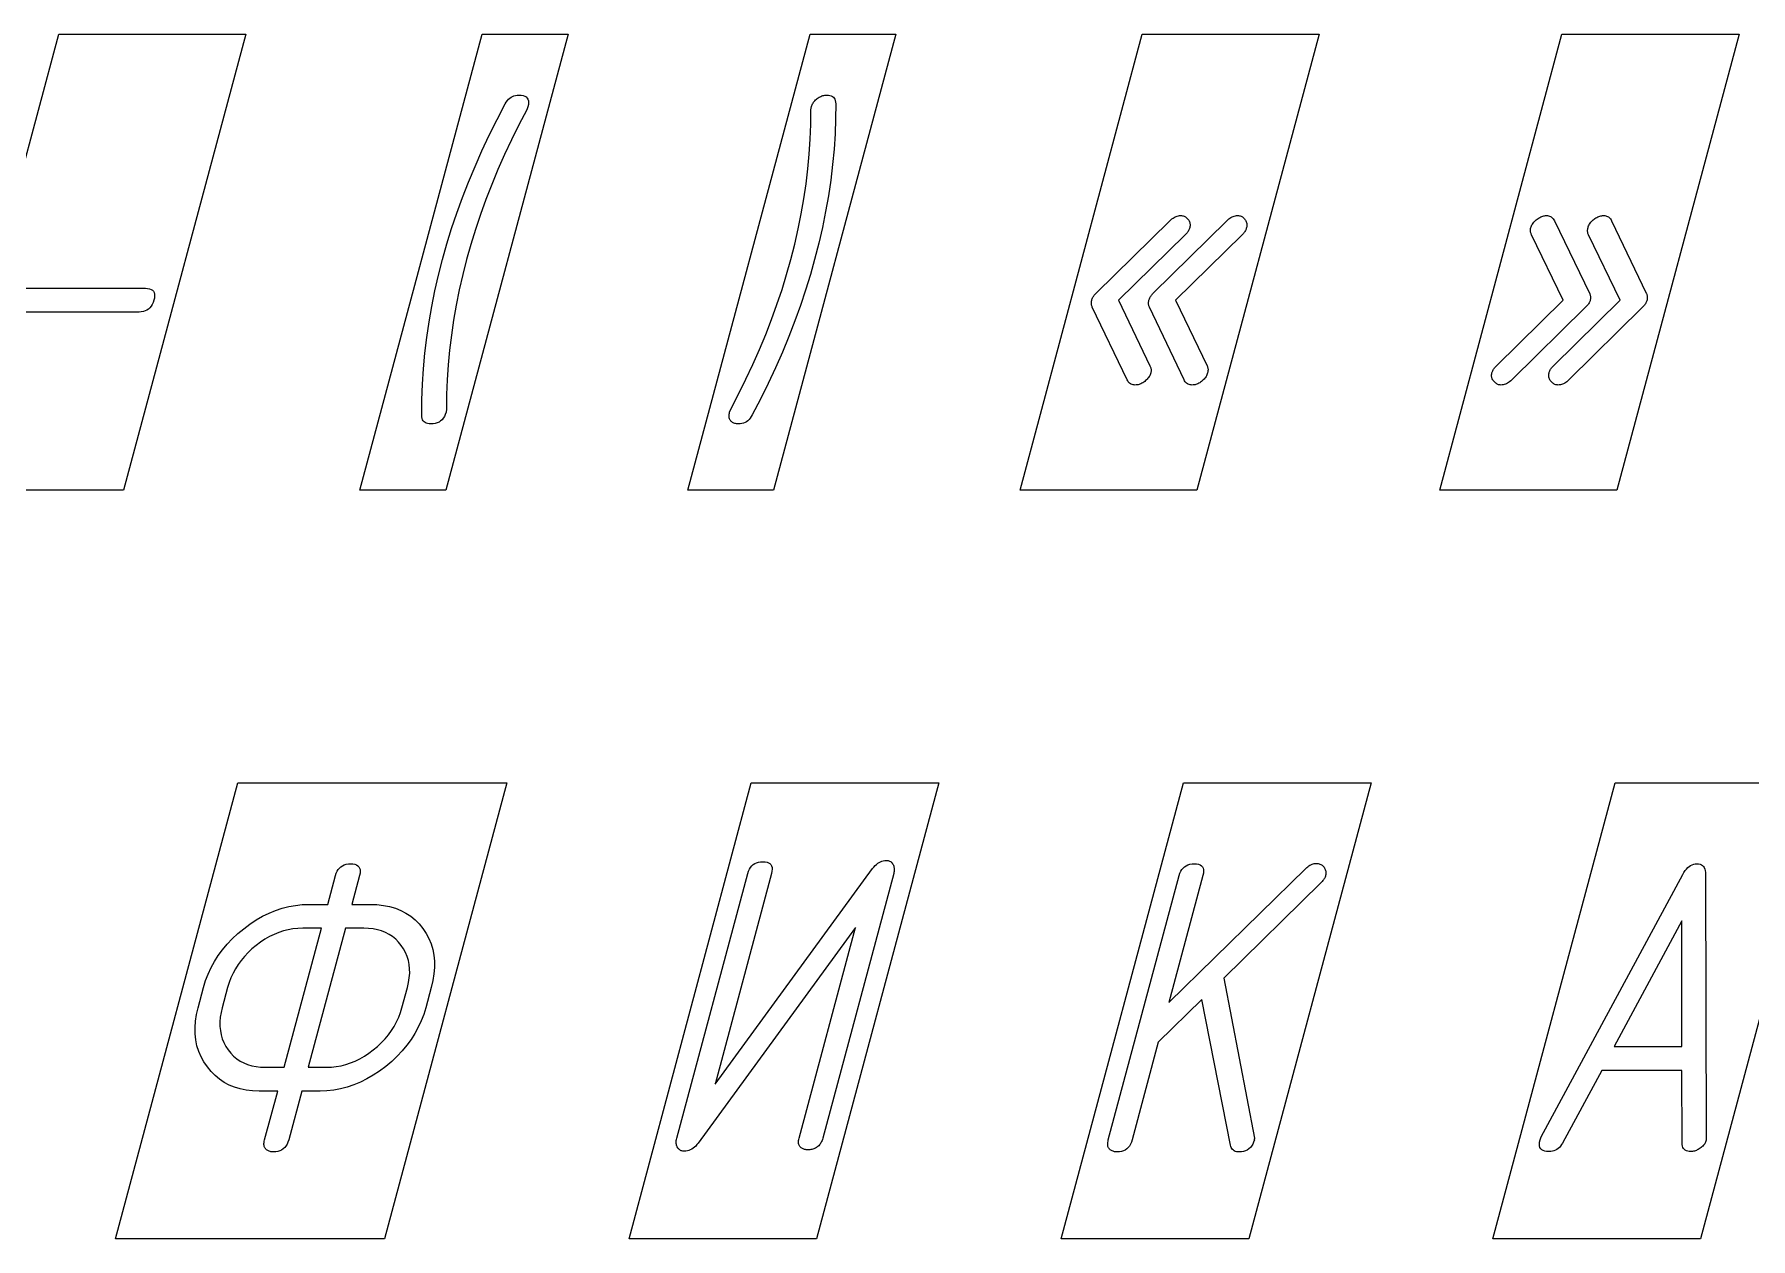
# Model space of a CAD drawing. Extents: x -1 to 349, y -110 to 9.
# Drawn here: x 49.03 to 90.42, y -110.41 to -81.36 of the extents above; entities that cross this region are included whole.
import ezdxf

# ---------------------------------------------------------------- set-up
doc = ezdxf.new("R2010")
doc.units = 0
for name, color, linetype in [('GOST_FRAME', 4, 'CONTINUOUS'), ('GOST_PUNCT', 5, 'CONTINUOUS'), ('GOST_SAMPLE', 2, 'CONTINUOUS')]:
    doc.layers.add(name, color=color, linetype=linetype)

msp = doc.modelspace()

# ---------------------------------------------------------------- linework, layer by layer
at = {"layer": 'GOST_FRAME'}
for points in [[(49.6146, -81.3574), (54.1278, -81.3574), (51.1804, -92.3574), (46.6671, -92.3574)], [(59.8255, -81.3574), (61.8969, -81.3574), (58.9495, -92.3574), (56.8781, -92.3574)], [(67.7358, -81.3574), (69.7989, -81.3574), (66.8515, -92.3574), (64.7884, -92.3574)], [(75.7458, -81.3574), (80.0099, -81.3574), (77.0625, -92.3574), (72.7983, -92.3574)], [(85.8654, -81.3574), (90.1378, -81.3574), (87.1904, -92.3574), (82.9179, -92.3574)], [(53.9302, -99.4106), (60.4202, -99.4106), (57.4728, -110.4106), (50.9827, -110.4106)], [(66.3172, -99.4106), (70.8388, -99.4106), (67.8914, -110.4106), (63.3698, -110.4106)], [(76.7358, -99.4106), (81.2657, -99.4106), (78.3183, -110.4106), (73.7884, -110.4106)], [(87.1461, -99.4106), (92.1577, -99.4106), (89.2103, -110.4106), (84.1987, -110.4106)]]:
    msp.add_lwpolyline(points, close=True, dxfattribs=at)
at = {"layer": 'GOST_PUNCT'}
for points in [[(58.588, -90.7558), (58.5469, -90.7537), (58.5101, -90.7475), (58.4776, -90.7371), (58.4494, -90.7226), (58.4254, -90.7039), (58.4057, -90.6811), (58.3902, -90.6541), (58.3791, -90.6229), (58.3722, -90.5876), (58.3695, -90.5482), (58.3735, -90.1742), (58.3877, -89.7997), (58.4122, -89.4247), (58.4469, -89.0492), (58.4919, -88.6732), (58.5472, -88.2967), (58.6128, -87.9197), (58.6886, -87.5422), (58.7747, -87.1642), (58.871, -86.7857), (58.9755, -86.4148), (59.0903, -86.0429), (59.2156, -85.6699), (59.3512, -85.296), (59.4973, -84.9211), (59.6538, -84.5452), (59.8206, -84.1683), (59.9979, -83.7904), (60.1855, -83.4115), (60.3836, -83.0316), (60.4074, -82.9921), (60.4332, -82.9568), (60.461, -82.9257), (60.491, -82.8987), (60.5229, -82.8758), (60.5569, -82.8571), (60.5929, -82.8426), (60.631, -82.8322), (60.6711, -82.826), (60.7133, -82.8239), (60.7678, -82.8267), (60.8149, -82.8352), (60.8548, -82.8493), (60.8872, -82.8691), (60.9124, -82.8945), (60.9303, -82.9256), (60.9408, -82.9623), (60.944, -83.0047), (60.9398, -83.0527), (60.9283, -83.1063), (60.9, -83.1811), (60.7123, -83.54), (60.5341, -83.8993), (60.3655, -84.259), (60.2064, -84.6189), (60.0569, -84.9792), (59.9169, -85.3399), (59.7865, -85.7008), (59.6656, -86.0621), (59.5542, -86.4238), (59.4524, -86.7857), (59.3582, -87.1552), (59.2741, -87.5229), (59.2002, -87.8888), (59.1364, -88.2528), (59.0827, -88.615), (59.0391, -88.9754), (59.0057, -89.334), (58.9823, -89.6907), (58.9691, -90.0456), (58.9661, -90.3987), (58.9543, -90.4734), (58.937, -90.5271), (58.9155, -90.5751), (58.8896, -90.6174), (58.8594, -90.6542), (58.8249, -90.6852), (58.7861, -90.7106), (58.743, -90.7304), (58.6956, -90.7445), (58.644, -90.753)], [(66.3402, -90.5399), (66.316, -90.5809), (66.2898, -90.6176), (66.2616, -90.65), (66.2314, -90.6781), (66.1992, -90.7018), (66.165, -90.7213), (66.1288, -90.7364), (66.0906, -90.7472), (66.0504, -90.7537), (66.0082, -90.7558), (65.9839, -90.7551), (65.9609, -90.7528), (65.939, -90.7491), (65.9184, -90.7439), (65.899, -90.7371), (65.8809, -90.7289), (65.864, -90.7192), (65.8483, -90.708), (65.8338, -90.6953), (65.8206, -90.6811), (65.809, -90.6655), (65.7994, -90.6488), (65.7917, -90.631), (65.786, -90.612), (65.7823, -90.5918), (65.7805, -90.5704), (65.7807, -90.5479), (65.7829, -90.5243), (65.7871, -90.4994), (65.7932, -90.4734), (65.8215, -90.3987), (66.0093, -90.0396), (66.1875, -89.6801), (66.3562, -89.32), (66.5155, -88.9595), (66.6652, -88.5984), (66.8054, -88.2369), (66.9362, -87.8748), (67.0574, -87.5123), (67.1691, -87.1493), (67.2714, -86.7857), (67.3651, -86.4178), (67.4488, -86.0515), (67.5224, -85.6869), (67.586, -85.3239), (67.6394, -84.9626), (67.6828, -84.603), (67.7161, -84.245), (67.7393, -83.8887), (67.7524, -83.5341), (67.7555, -83.1811), (67.7694, -83.098), (67.776, -83.0767), (67.7842, -83.0558), (67.794, -83.0355), (67.8055, -83.0156), (67.8185, -82.9963), (67.8331, -82.9774), (67.8494, -82.9591), (67.8673, -82.9412), (67.8867, -82.9238), (67.9078, -82.907), (67.9298, -82.8912), (67.9519, -82.8771), (67.9741, -82.8646), (67.9965, -82.8538), (68.019, -82.8447), (68.0416, -82.8372), (68.0644, -82.8314), (68.0873, -82.8272), (68.1104, -82.8248), (68.1336, -82.8239), (68.1746, -82.826), (68.2114, -82.8322), (68.2439, -82.8426), (68.2722, -82.8571), (68.2962, -82.8758), (68.3159, -82.8987), (68.3313, -82.9257), (68.3425, -82.9568), (68.3494, -82.9921), (68.352, -83.0316), (68.3493, -83.395), (68.3359, -83.7611), (68.3119, -84.1299), (68.2771, -84.5013), (68.2317, -84.8754), (68.1756, -85.2522), (68.1088, -85.6316), (68.0314, -86.0136), (67.9433, -86.3983), (67.8444, -86.7857), (67.7405, -87.1551), (67.6262, -87.5259), (67.5016, -87.898), (67.3666, -88.2714), (67.2213, -88.6462), (67.0658, -89.0223), (66.8998, -89.3997), (66.7236, -89.7784), (66.5371, -90.1585)], [(75.5737, -89.8173), (75.5478, -89.816), (75.5235, -89.8123), (75.5007, -89.8061), (75.4793, -89.7973), (75.4595, -89.7861), (75.4412, -89.7724), (75.4243, -89.7562), (75.409, -89.7375), (75.3951, -89.7164), (75.3828, -89.6927), (74.5401, -87.9402), (74.5331, -87.9251), (74.5273, -87.9096), (74.5228, -87.8939), (74.5196, -87.8777), (74.5176, -87.8613), (74.5169, -87.8445), (74.5174, -87.8274), (74.5192, -87.81), (74.5222, -87.7922), (74.5265, -87.7741), (74.5323, -87.7544), (74.5392, -87.7352), (74.5471, -87.7165), (74.5561, -87.6983), (74.566, -87.6806), (74.577, -87.6635), (74.5891, -87.6468), (74.6021, -87.6306), (74.6162, -87.6149), (74.6313, -87.5997), (76.411, -85.8555), (76.436, -85.8318), (76.4612, -85.8106), (76.4866, -85.7919), (76.5121, -85.7757), (76.5378, -85.762), (76.5636, -85.7508), (76.5896, -85.7421), (76.6158, -85.7359), (76.6421, -85.7321), (76.6686, -85.7309), (76.6914, -85.7318), (76.7131, -85.7346), (76.7339, -85.7391), (76.7537, -85.7455), (76.7725, -85.7537), (76.7904, -85.7638), (76.8072, -85.7757), (76.823, -85.7894), (76.8379, -85.8049), (76.8518, -85.8223), (76.8642, -85.8407), (76.8747, -85.8595), (76.8833, -85.8786), (76.8899, -85.898), (76.8947, -85.9178), (76.8975, -85.9379), (76.8985, -85.9583), (76.8975, -85.9791), (76.8945, -86.0002), (76.8897, -86.0216), (76.8842, -86.0398), (76.8774, -86.0578), (76.8692, -86.0757), (76.8599, -86.0934), (76.8492, -86.1109), (76.8372, -86.1282), (76.824, -86.1454), (76.8094, -86.1625), (76.7936, -86.1793), (76.7765, -86.196), (75.1743, -87.7741), (75.9309, -89.3522), (75.939, -89.3689), (75.9458, -89.3857), (75.9512, -89.4027), (75.9552, -89.4199), (75.9579, -89.4373), (75.9592, -89.4548), (75.9591, -89.4725), (75.9576, -89.4904), (75.9548, -89.5084), (75.9506, -89.5266), (75.9435, -89.5495), (75.9348, -89.5719), (75.9243, -89.5937), (75.9123, -89.615), (75.8985, -89.6356), (75.8831, -89.6556), (75.866, -89.6751), (75.8472, -89.694), (75.8268, -89.7123), (75.8047, -89.7301), (75.7817, -89.7466), (75.7587, -89.7615), (75.7357, -89.7745), (75.7126, -89.7859), (75.6896, -89.7955), (75.6664, -89.8033), (75.6433, -89.8094), (75.6201, -89.8138), (75.5969, -89.8164)], [(76.9524, -89.8173), (76.925, -89.816), (76.8993, -89.8123), (76.8752, -89.8061), (76.8528, -89.7973), (76.832, -89.7861), (76.8129, -89.7724), (76.7955, -89.7562), (76.7797, -89.7375), (76.7657, -89.7164), (76.7532, -89.6927), (75.9188, -87.9402), (75.9118, -87.9251), (75.9061, -87.9096), (75.9016, -87.8939), (75.8983, -87.8777), (75.8964, -87.8613), (75.8956, -87.8445), (75.8961, -87.8274), (75.8979, -87.81), (75.9009, -87.7922), (75.9052, -87.7741), (75.911, -87.7544), (75.9179, -87.7352), (75.9258, -87.7165), (75.9348, -87.6983), (75.9448, -87.6806), (75.9558, -87.6635), (75.9678, -87.6468), (75.9809, -87.6306), (75.9949, -87.6149), (76.0101, -87.5997), (77.7814, -85.8555), (77.8065, -85.8318), (77.832, -85.8106), (77.8577, -85.7919), (77.8838, -85.7757), (77.9103, -85.762), (77.937, -85.7508), (77.9641, -85.7421), (77.9915, -85.7359), (78.0193, -85.7321), (78.0473, -85.7309), (78.0685, -85.7318), (78.0889, -85.7346), (78.1084, -85.7391), (78.1271, -85.7455), (78.145, -85.7537), (78.1621, -85.7638), (78.1784, -85.7757), (78.1938, -85.7894), (78.2084, -85.8049), (78.2222, -85.8223), (78.2346, -85.8407), (78.2451, -85.8595), (78.2537, -85.8786), (78.2604, -85.898), (78.2651, -85.9178), (78.268, -85.9379), (78.2689, -85.9583), (78.2679, -85.9791), (78.265, -86.0002), (78.2601, -86.0216), (78.2547, -86.0398), (78.2481, -86.0578), (78.2404, -86.0757), (78.2316, -86.0934), (78.2217, -86.1109), (78.2106, -86.1282), (78.1985, -86.1454), (78.1852, -86.1625), (78.1708, -86.1793), (78.1553, -86.196), (76.5447, -87.7741), (77.3096, -89.3522), (77.3162, -89.3689), (77.3215, -89.3857), (77.3257, -89.4027), (77.3286, -89.4199), (77.3304, -89.4373), (77.3309, -89.4548), (77.3302, -89.4725), (77.3284, -89.4904), (77.3253, -89.5084), (77.321, -89.5266), (77.3139, -89.5495), (77.3052, -89.5719), (77.2948, -89.5937), (77.2827, -89.615), (77.2689, -89.6356), (77.2535, -89.6556), (77.2364, -89.6751), (77.2177, -89.694), (77.1972, -89.7123), (77.1751, -89.7301), (77.1522, -89.7466), (77.1295, -89.7615), (77.1069, -89.7745), (77.0844, -89.7859), (77.0621, -89.7955), (77.0399, -89.8033), (77.0178, -89.8094), (76.9959, -89.8138), (76.9741, -89.8164)], [(86.4371, -87.9402), (84.6552, -89.6927), (84.6302, -89.7164), (84.605, -89.7375), (84.5796, -89.7562), (84.5541, -89.7724), (84.5284, -89.7861), (84.5026, -89.7973), (84.4766, -89.8061), (84.4504, -89.8123), (84.4241, -89.816), (84.3976, -89.8173), (84.3779, -89.8164), (84.3587, -89.8136), (84.34, -89.8091), (84.3218, -89.8027), (84.304, -89.7944), (84.2868, -89.7844), (84.27, -89.7725), (84.2538, -89.7588), (84.238, -89.7433), (84.2227, -89.7259), (84.2087, -89.7075), (84.1968, -89.6887), (84.187, -89.6696), (84.1792, -89.6502), (84.1736, -89.6304), (84.17, -89.6103), (84.1685, -89.5899), (84.1691, -89.5691), (84.1717, -89.548), (84.1765, -89.5266), (84.182, -89.5084), (84.1888, -89.4904), (84.1969, -89.4725), (84.2063, -89.4548), (84.217, -89.4373), (84.229, -89.4199), (84.2422, -89.4027), (84.2567, -89.3857), (84.2726, -89.3689), (84.2897, -89.3522), (85.8919, -87.7741), (85.1353, -86.196), (85.1272, -86.1793), (85.1204, -86.1625), (85.115, -86.1454), (85.111, -86.1282), (85.1083, -86.1109), (85.107, -86.0934), (85.1071, -86.0757), (85.1086, -86.0578), (85.1114, -86.0398), (85.1156, -86.0216), (85.1227, -85.9986), (85.1316, -85.9762), (85.1422, -85.9544), (85.1546, -85.9332), (85.1687, -85.9126), (85.1846, -85.8925), (85.2022, -85.873), (85.2216, -85.8542), (85.2428, -85.8358), (85.2657, -85.8181), (85.2893, -85.8015), (85.3128, -85.7867), (85.336, -85.7736), (85.359, -85.7623), (85.3818, -85.7527), (85.4044, -85.7449), (85.4268, -85.7387), (85.4489, -85.7344), (85.4708, -85.7318), (85.4925, -85.7309), (85.5184, -85.7321), (85.5427, -85.7359), (85.5655, -85.7421), (85.5869, -85.7508), (85.6067, -85.762), (85.625, -85.7757), (85.6419, -85.7919), (85.6572, -85.8106), (85.6711, -85.8318), (85.6834, -85.8555), (86.5283, -87.5997), (86.5347, -87.6118), (86.5402, -87.6249), (86.5447, -87.639), (86.5483, -87.6542), (86.5509, -87.6703), (86.5527, -87.6874), (86.5535, -87.7055), (86.5533, -87.7246), (86.5523, -87.7447), (86.5503, -87.7658), (86.5447, -87.784), (86.5379, -87.802), (86.5298, -87.8199), (86.5204, -87.8375), (86.5097, -87.8551), (86.4978, -87.8724), (86.4845, -87.8896), (86.47, -87.9066), (86.4542, -87.9235)], [(87.8075, -87.9402), (86.034, -89.6927), (86.0089, -89.7164), (85.9837, -89.7375), (85.9584, -89.7562), (85.9329, -89.7724), (85.9072, -89.7861), (85.8813, -89.7973), (85.8553, -89.8061), (85.8292, -89.8123), (85.8028, -89.816), (85.7763, -89.8173), (85.7551, -89.8164), (85.7346, -89.8136), (85.7149, -89.8091), (85.6959, -89.8027), (85.6776, -89.7944), (85.6601, -89.7844), (85.6433, -89.7725), (85.6272, -89.7588), (85.6119, -89.7433), (85.5973, -89.7259), (85.5841, -89.7075), (85.5729, -89.6887), (85.5637, -89.6696), (85.5565, -89.6502), (85.5513, -89.6304), (85.5481, -89.6103), (85.5468, -89.5899), (85.5476, -89.5691), (85.5504, -89.548), (85.5552, -89.5266), (85.5607, -89.5084), (85.5672, -89.4904), (85.5749, -89.4725), (85.5837, -89.4548), (85.5937, -89.4373), (85.6047, -89.4199), (85.6169, -89.4027), (85.6302, -89.3857), (85.6446, -89.3689), (85.6601, -89.3522), (87.2706, -87.7741), (86.5058, -86.196), (86.4992, -86.1793), (86.4938, -86.1625), (86.4897, -86.1454), (86.4867, -86.1282), (86.485, -86.1109), (86.4844, -86.0934), (86.4851, -86.0757), (86.487, -86.0578), (86.4901, -86.0398), (86.4944, -86.0216), (86.5014, -85.9986), (86.5102, -85.9762), (86.5206, -85.9544), (86.5327, -85.9332), (86.5464, -85.9126), (86.5618, -85.8925), (86.5789, -85.873), (86.5977, -85.8542), (86.6181, -85.8358), (86.6403, -85.8181), (86.6632, -85.8015), (86.6862, -85.7867), (86.7092, -85.7736), (86.7323, -85.7623), (86.7554, -85.7527), (86.7785, -85.7449), (86.8016, -85.7387), (86.8248, -85.7344), (86.848, -85.7318), (86.8713, -85.7309), (86.8971, -85.7321), (86.9214, -85.7359), (86.9443, -85.7421), (86.9656, -85.7508), (86.9854, -85.762), (87.0038, -85.7757), (87.0206, -85.7919), (87.0359, -85.8106), (87.0498, -85.8318), (87.0621, -85.8555), (87.8988, -87.5997), (87.9052, -87.6118), (87.9106, -87.6249), (87.9151, -87.639), (87.9187, -87.6542), (87.9214, -87.6703), (87.9231, -87.6874), (87.9239, -87.7055), (87.9238, -87.7246), (87.9227, -87.7447), (87.9207, -87.7658), (87.9152, -87.784), (87.9083, -87.802), (87.9002, -87.8199), (87.8908, -87.8375), (87.8802, -87.8551), (87.8682, -87.8724), (87.855, -87.8896), (87.8404, -87.9066), (87.8246, -87.9235)]]:
    msp.add_lwpolyline(points, close=True, dxfattribs=at)
msp.add_lwpolyline([(48.7555, -87.4834), (51.704, -87.4834), (51.7569, -87.4863), (51.8026, -87.495), (51.841, -87.5096), (51.8723, -87.5299), (51.8963, -87.5561), (51.9132, -87.588), (51.9228, -87.6258), (51.9253, -87.6694), (51.9205, -87.7189), (51.9085, -87.7741), (51.8913, -87.8277), (51.87, -87.8757), (51.8445, -87.9181), (51.8149, -87.9548), (51.7812, -87.9859), (51.7433, -88.0113), (51.7013, -88.0311), (51.6551, -88.0452), (51.6049, -88.0537), (51.5505, -88.0565), (48.6019, -88.0565)], dxfattribs=at)
at = {"layer": 'GOST_SAMPLE'}
for points in [[(55.9172, -106.8488), (55.477, -106.8488), (55.1609, -108.0282), (55.1432, -108.0835), (55.1213, -108.1329), (55.0951, -108.1765), (55.0646, -108.2143), (55.0299, -108.2463), (54.9909, -108.2724), (54.9476, -108.2928), (54.9001, -108.3073), (54.8484, -108.316), (54.7924, -108.3189), (54.7711, -108.3183), (54.7505, -108.3163), (54.7307, -108.313), (54.7115, -108.3083), (54.693, -108.3023), (54.6752, -108.295), (54.6581, -108.2864), (54.6416, -108.2764), (54.6259, -108.2651), (54.6108, -108.2525), (54.5973, -108.2383), (54.586, -108.2223), (54.5771, -108.2044), (54.5705, -108.1847), (54.5662, -108.1632), (54.5643, -108.1399), (54.5646, -108.1147), (54.5673, -108.0877), (54.5723, -108.0589), (54.5796, -108.0282), (54.8956, -106.8488), (54.4471, -106.8488), (54.2866, -106.843), (54.134, -106.8256), (53.9894, -106.7965), (53.8527, -106.7558), (53.724, -106.7035), (53.6032, -106.6395), (53.4903, -106.564), (53.3853, -106.4767), (53.2883, -106.3779), (53.1992, -106.2674), (53.1163, -106.147), (53.0468, -106.0216), (52.9908, -105.8912), (52.9482, -105.7558), (52.9192, -105.6154), (52.9035, -105.4701), (52.9014, -105.3198), (52.9127, -105.1645), (52.9374, -105.0042), (52.9757, -104.8389), (53.107, -104.3488), (53.1567, -104.1852), (53.217, -104.0264), (53.2877, -103.8725), (53.3689, -103.7236), (53.4605, -103.5795), (53.5627, -103.4404), (53.6753, -103.3061), (53.7984, -103.1767), (53.932, -103.0523), (54.0761, -102.9327), (54.2263, -102.8215), (54.3781, -102.7219), (54.5316, -102.6341), (54.6868, -102.558), (54.8437, -102.4936), (55.0023, -102.4409), (55.1625, -102.3999), (55.3244, -102.3706), (55.488, -102.353), (55.6533, -102.3472), (56.1018, -102.3472), (56.2887, -101.6495), (56.306, -101.5958), (56.3276, -101.5478), (56.3535, -101.5055), (56.3837, -101.4688), (56.4182, -101.4377), (56.4569, -101.4123), (56.5, -101.3925), (56.5474, -101.3784), (56.5991, -101.3699), (56.6551, -101.3671), (56.7096, -101.3699), (56.7567, -101.3784), (56.7965, -101.3925), (56.829, -101.4123), (56.8542, -101.4377), (56.872, -101.4688), (56.8826, -101.5055), (56.8857, -101.5478), (56.8816, -101.5958), (56.8701, -101.6495), (56.6832, -102.3472), (57.1234, -102.3472), (57.2886, -102.353), (57.4454, -102.3704), (57.5937, -102.3995), (57.7337, -102.4402), (57.8652, -102.4925), (57.9882, -102.5565), (58.1029, -102.6321), (58.2091, -102.7193), (58.3068, -102.8181), (58.3962, -102.9286), (58.4748, -103.0474), (58.5404, -103.1714), (58.593, -103.3006), (58.6326, -103.4349), (58.6592, -103.5743), (58.6728, -103.7189), (58.6733, -103.8687), (58.6609, -104.0236), (58.6355, -104.1836), (58.597, -104.3488), (58.4657, -104.8389), (58.4164, -105.001), (58.3566, -105.1586), (58.2863, -105.3117), (58.2055, -105.4601), (58.1143, -105.604), (58.0126, -105.7434), (57.9003, -105.8781), (57.7776, -106.0083), (57.6444, -106.1339), (57.5007, -106.255), (57.3508, -106.3678), (57.1991, -106.4688), (57.0454, -106.5578), (56.8899, -106.635), (56.7325, -106.7004), (56.5732, -106.7538), (56.412, -106.7954), (56.2489, -106.8251), (56.084, -106.8429)], [(67.6828, -108.2691), (67.6615, -108.2684), (67.641, -108.2664), (67.6211, -108.2631), (67.6019, -108.2585), (67.5834, -108.2525), (67.5656, -108.2452), (67.5485, -108.2365), (67.5321, -108.2266), (67.5163, -108.2153), (67.5013, -108.2027), (67.4877, -108.1885), (67.4764, -108.1728), (67.4673, -108.1553), (67.4606, -108.1362), (67.4561, -108.1154), (67.4539, -108.093), (67.4539, -108.0689), (67.4563, -108.0432), (67.4609, -108.0158), (67.4678, -107.9867), (68.8298, -102.9037), (65.0363, -108.103), (65.0069, -108.1409), (64.9765, -108.1748), (64.9452, -108.2047), (64.913, -108.2306), (64.8799, -108.2525), (64.8459, -108.2704), (64.8109, -108.2844), (64.775, -108.2944), (64.7382, -108.3003), (64.7005, -108.3023), (64.6809, -108.3015), (64.6622, -108.2988), (64.6443, -108.2945), (64.6271, -108.2884), (64.6108, -108.2805), (64.5953, -108.2709), (64.5805, -108.2596), (64.5666, -108.2465), (64.5534, -108.2317), (64.5411, -108.2151), (64.5301, -108.1971), (64.5211, -108.1781), (64.5141, -108.1579), (64.509, -108.1367), (64.5058, -108.1144), (64.5046, -108.091), (64.5053, -108.0666), (64.508, -108.041), (64.5127, -108.0144), (64.5193, -107.9867), (66.2307, -101.5997), (66.2479, -101.546), (66.2695, -101.498), (66.2954, -101.4556), (66.3256, -101.4189), (66.3601, -101.3879), (66.3989, -101.3625), (66.442, -101.3427), (66.4893, -101.3286), (66.541, -101.3201), (66.597, -101.3173), (66.6499, -101.3201), (66.6957, -101.3286), (66.7342, -101.3427), (66.7656, -101.3625), (66.7899, -101.3879), (66.807, -101.4189), (66.8169, -101.4556), (66.8197, -101.498), (66.8153, -101.546), (66.8037, -101.5997), (65.4417, -106.6827), (69.2435, -101.4834), (69.2729, -101.4455), (69.303, -101.4116), (69.3338, -101.3817), (69.3654, -101.3558), (69.3978, -101.3339), (69.4309, -101.3159), (69.4648, -101.302), (69.4995, -101.292), (69.5349, -101.286), (69.571, -101.2841), (69.5936, -101.285), (69.6148, -101.288), (69.6347, -101.293), (69.6531, -101.3), (69.6703, -101.309), (69.686, -101.3199), (69.7004, -101.3329), (69.7134, -101.3478), (69.7251, -101.3648), (69.7354, -101.3837), (69.7442, -101.4038), (69.7514, -101.4243), (69.7571, -101.445), (69.7611, -101.4661), (69.7636, -101.4875), (69.7645, -101.5093), (69.7638, -101.5314), (69.7615, -101.5538), (69.7577, -101.5766), (69.7522, -101.5997), (68.0408, -107.9867), (68.0327, -108.0142), (68.0233, -108.0404), (68.0127, -108.0651), (68.001, -108.0884), (67.988, -108.1103), (67.9739, -108.1307), (67.9585, -108.1498), (67.9419, -108.1674), (67.9242, -108.1837), (67.9052, -108.1985), (67.8854, -108.2119), (67.865, -108.2239), (67.8441, -108.2345), (67.8227, -108.2437), (67.8007, -108.2515), (67.7782, -108.2578), (67.7551, -108.2627), (67.7316, -108.2663), (67.7074, -108.2684)], [(80.0526, -101.8239), (77.7086, -104.1246), (78.4511, -107.9867), (78.4499, -107.9916), (78.4489, -107.9963), (78.4481, -108.0009), (78.4475, -108.0053), (78.4471, -108.0096), (78.4469, -108.0136), (78.447, -108.0175), (78.4472, -108.0213), (78.4477, -108.0248), (78.4483, -108.0282), (78.4306, -108.0835), (78.4087, -108.1329), (78.3824, -108.1765), (78.352, -108.2143), (78.3172, -108.2463), (78.2782, -108.2724), (78.235, -108.2928), (78.1875, -108.3073), (78.1357, -108.316), (78.0797, -108.3189), (78.0463, -108.3173), (78.0157, -108.3123), (77.9881, -108.304), (77.9633, -108.2924), (77.9414, -108.2774), (77.9223, -108.2591), (77.9062, -108.2375), (77.8929, -108.2126), (77.8826, -108.1844), (77.8751, -108.1528), (77.1802, -104.6395), (76.1319, -105.6694), (75.4998, -108.0282), (75.4822, -108.0835), (75.4605, -108.1329), (75.4347, -108.1765), (75.4048, -108.2143), (75.3708, -108.2463), (75.3327, -108.2724), (75.2906, -108.2928), (75.2443, -108.3073), (75.194, -108.316), (75.1395, -108.3189), (75.1183, -108.3183), (75.0977, -108.3163), (75.0778, -108.313), (75.0587, -108.3083), (75.0402, -108.3023), (75.0224, -108.295), (75.0052, -108.2864), (74.9888, -108.2764), (74.9731, -108.2651), (74.958, -108.2525), (74.9445, -108.2383), (74.9332, -108.2223), (74.9243, -108.2044), (74.9177, -108.1847), (74.9134, -108.1632), (74.9114, -108.1399), (74.9118, -108.1147), (74.9144, -108.0877), (74.9194, -108.0589), (74.9267, -108.0282), (76.6359, -101.6495), (76.6532, -101.5958), (76.6748, -101.5478), (76.7007, -101.5055), (76.7308, -101.4688), (76.7653, -101.4377), (76.8041, -101.4123), (76.8472, -101.3925), (76.8946, -101.3784), (76.9463, -101.3699), (77.0023, -101.3671), (77.0552, -101.3699), (77.1009, -101.3784), (77.1395, -101.3925), (77.1709, -101.4123), (77.1951, -101.4377), (77.2122, -101.4688), (77.2222, -101.5055), (77.2249, -101.5478), (77.2205, -101.5958), (77.209, -101.6495), (76.3878, -104.7143), (79.6871, -101.4834), (79.7121, -101.4597), (79.7373, -101.4385), (79.7626, -101.4199), (79.7882, -101.4037), (79.8138, -101.39), (79.8397, -101.3787), (79.8657, -101.37), (79.8919, -101.3638), (79.9182, -101.36), (79.9447, -101.3588), (79.9675, -101.3597), (79.9892, -101.3625), (80.01, -101.367), (80.0298, -101.3734), (80.0486, -101.3816), (80.0664, -101.3917), (80.0833, -101.4036), (80.0991, -101.4173), (80.114, -101.4328), (80.1279, -101.4502), (80.1403, -101.4686), (80.1508, -101.4874), (80.1594, -101.5065), (80.166, -101.5259), (80.1708, -101.5457), (80.1736, -101.5658), (80.1745, -101.5862), (80.1735, -101.607), (80.1706, -101.6281), (80.1658, -101.6495), (80.1603, -101.6677), (80.1534, -101.6857), (80.1453, -101.7036), (80.1359, -101.7213), (80.1253, -101.7388), (80.1133, -101.7561), (80.1001, -101.7733), (80.0855, -101.7904), (80.0697, -101.8072)], [(86.8248, -106.3505), (85.8818, -108.103), (85.858, -108.1424), (85.8322, -108.1777), (85.8043, -108.2089), (85.7744, -108.2359), (85.7425, -108.2587), (85.7085, -108.2774), (85.6724, -108.2919), (85.6344, -108.3023), (85.5942, -108.3086), (85.5521, -108.3106), (85.4976, -108.3078), (85.4504, -108.2993), (85.4106, -108.2852), (85.3781, -108.2654), (85.353, -108.24), (85.3351, -108.209), (85.3246, -108.1723), (85.3214, -108.1299), (85.3256, -108.0819), (85.337, -108.0282), (85.3654, -107.9535), (88.7805, -101.6246), (88.8083, -101.5757), (88.8375, -101.5319), (88.8682, -101.4933), (88.9004, -101.4598), (88.9339, -101.4315), (88.969, -101.4083), (89.0054, -101.3903), (89.0434, -101.3774), (89.0827, -101.3697), (89.1235, -101.3671), (89.163, -101.3697), (89.1982, -101.3774), (89.2292, -101.3903), (89.256, -101.4083), (89.2786, -101.4315), (89.297, -101.4598), (89.3112, -101.4933), (89.3212, -101.5319), (89.327, -101.5757), (89.3286, -101.6246), (89.3464, -108.0365), (89.3398, -108.0579), (89.3313, -108.0787), (89.3211, -108.0991), (89.3091, -108.1189), (89.2953, -108.1383), (89.2797, -108.1571), (89.2624, -108.1755), (89.2433, -108.1934), (89.2224, -108.2107), (89.1997, -108.2276), (89.1763, -108.2434), (89.153, -108.2575), (89.1299, -108.2699), (89.1071, -108.2807), (89.0844, -108.2899), (89.0619, -108.2973), (89.0397, -108.3032), (89.0176, -108.3073), (88.9957, -108.3098), (88.974, -108.3106), (88.9345, -108.3086), (88.8991, -108.3023), (88.8679, -108.2919), (88.8407, -108.2774), (88.8176, -108.2587), (88.7987, -108.2359), (88.7838, -108.2089), (88.773, -108.1777), (88.7664, -108.1424), (88.7638, -108.103), (88.76, -106.3505)], [(55.9482, -102.9203), (55.4997, -102.9203), (55.3808, -102.9244), (55.2634, -102.9369), (55.1474, -102.9576), (55.0328, -102.9867), (54.9196, -103.0241), (54.8078, -103.0698), (54.6975, -103.1238), (54.5886, -103.186), (54.4812, -103.2566), (54.3752, -103.3355), (54.2735, -103.4204), (54.1792, -103.509), (54.0922, -103.6012), (54.0125, -103.697), (53.9402, -103.7965), (53.8752, -103.8997), (53.8175, -104.0065), (53.7671, -104.1169), (53.7241, -104.2311), (53.6884, -104.3488), (53.5571, -104.8389), (53.5296, -104.9567), (53.5115, -105.0709), (53.5026, -105.1816), (53.503, -105.2887), (53.5126, -105.3922), (53.5315, -105.4922), (53.5597, -105.5886), (53.5971, -105.6814), (53.6438, -105.7706), (53.6997, -105.8563), (53.7633, -105.936), (53.8327, -106.0073), (53.908, -106.0702), (53.9893, -106.1248), (54.0764, -106.1709), (54.1694, -106.2086), (54.2684, -106.238), (54.3732, -106.259), (54.484, -106.2716), (54.6006, -106.2757), (55.0491, -106.2757)], [(58.0239, -104.3488), (58.0513, -104.2311), (58.0693, -104.1169), (58.0779, -104.0065), (58.0772, -103.8997), (58.0671, -103.7965), (58.0476, -103.697), (58.0187, -103.6012), (57.9805, -103.509), (57.9329, -103.4204), (57.876, -103.3355), (57.8115, -103.2566), (57.7411, -103.186), (57.665, -103.1238), (57.5831, -103.0698), (57.4954, -103.0241), (57.4019, -102.9867), (57.3025, -102.9576), (57.1974, -102.9369), (57.0865, -102.9244), (56.9698, -102.9203), (56.5296, -102.9203), (55.6305, -106.2757), (56.0707, -106.2757), (56.1897, -106.2716), (56.3073, -106.259), (56.4236, -106.238), (56.5385, -106.2086), (56.6522, -106.1709), (56.7645, -106.1248), (56.8755, -106.0702), (56.9852, -106.0073), (57.0935, -105.936), (57.2006, -105.8563), (57.3032, -105.7706), (57.3984, -105.6814), (57.4862, -105.5886), (57.5666, -105.4922), (57.6395, -105.3922), (57.705, -105.2887), (57.763, -105.1816), (57.8137, -105.0709), (57.8569, -104.9567), (57.8926, -104.8389)], [(88.7541, -102.7458), (87.1278, -105.7774), (88.7558, -105.7774)]]:
    msp.add_lwpolyline(points, close=True, dxfattribs=at)

doc.saveas('drawing.dxf')
